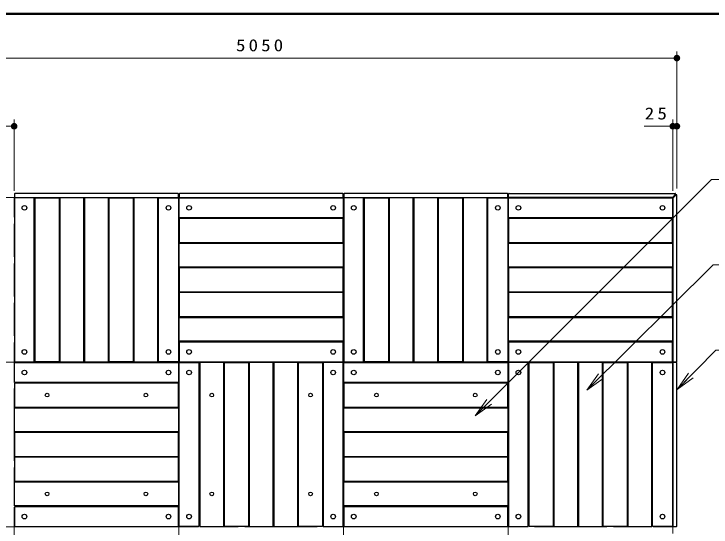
# Model space of a CAD drawing. Units: millimetres on the paper, with parts at other scales. Extents: x -385 to 15, y -594 to 267.
# Drawn here: x -328 to -222.1, y 189.1 to 267 of the extents above; entities that cross this region are included whole.
import ezdxf

# ---------------------------------------------------------------- set-up
doc = ezdxf.new("R2010")
doc.units = ezdxf.units.MM
doc.linetypes.add('USER2', pattern=[6, 3, -1, 1, -1])
doc.layers.add('1_40', color=4, linetype='Continuous', lineweight=25)
doc.layers.add('NAKAMURA図枠', color=7, linetype='Continuous', lineweight=13)
doc.styles.add('ＭＳ ゴシック', font='')
doc.styles.get('ＭＳ ゴシック').set_extended_font_data('MS Gothic')

# ---------------------------------------------------------------- blocks, each defined once
blk = doc.blocks.new('filled_dot')
at = {"color": 0, "linetype": 'Continuous', "lineweight": -2, "const_width": 1.25}
blk.add_lwpolyline([(-0.625, 0, 1), (0.625, 0, 1)], format="xyb", close=True, dxfattribs=at)

msp = doc.modelspace()

# ---------------------------------------------------------------- linework, layer by layer
at = {"layer": '1_40', "color": 7, "lineweight": 13}
for p, q in [((-227.319, 240.473), (-227.319, 261.3)), ((-353.569, 260.3), (-227.319, 260.3)), ((-327.944, 240.118), (-327.944, 250.948)), ((-227.944, 240.118), (-227.944, 250.948)), ((-352.944, 249.948), (-327.944, 249.948)), ((-232.278, 249.948), (-227.319, 249.948)), ((-241.008, 209.863), (-239.23, 212.331)), ((-241.008, 209.863), (-238.878, 211.976)), ((-227.303, 209.959), (-225.559, 212.451)), ((-227.303, 209.959), (-225.202, 212.1)), ((-224.845, 211.75), (-227.303, 209.959)), ((-238.526, 211.621), (-241.008, 209.863)), ((-257.935, 205.986), (-256.167, 208.461)), ((-257.935, 205.986), (-255.813, 208.108)), ((-255.46, 207.754), (-257.935, 205.986))]:
    msp.add_line(p, q, dxfattribs=at)
at = {"layer": '1_40', "color": 32}
for p, q in [((-327.881, 239.668), (-327.881, 239.193)), ((-303.081, 239.743), (-327.806, 239.743)), ((-303.006, 239.193), (-303.006, 239.668)), ((-302.881, 239.668), (-302.881, 239.193)), ((-278.081, 239.743), (-302.806, 239.743)), ((-278.006, 239.193), (-278.006, 239.668)), ((-277.881, 239.668), (-277.881, 239.193)), ((-253.081, 239.743), (-277.806, 239.743)), ((-253.006, 239.193), (-253.006, 239.668)), ((-252.881, 239.193), (-252.881, 239.668)), ((-252.806, 239.743), (-227.588, 239.743)), ((-227.535, 239.615), (-228.01, 239.14)), ((-227.447, 239.526), (-227.922, 239.051)), ((-227.319, 214.255), (-227.319, 239.473)), ((-327.806, 239.118), (-303.081, 239.118)), ((-302.806, 239.118), (-278.081, 239.118)), ((-277.806, 239.118), (-253.081, 239.118)), ((-228.063, 239.118), (-252.806, 239.118)), ((-227.944, 238.998), (-227.944, 214.255)), ((-227.944, 213.98), (-227.944, 189.255)), ((-227.869, 214.18), (-227.394, 214.18)), ((-227.394, 214.055), (-227.869, 214.055)), ((-227.319, 189.255), (-227.319, 213.98)), ((-227.869, 189.18), (-227.394, 189.18))]:
    msp.add_line(p, q, dxfattribs=at)
at = {"layer": '1_40', "color": 7, "linetype": 'USER2', "lineweight": 13}
for p, q in [((-327.944, 239.118), (-352.944, 239.118)), ((-302.944, 239.118), (-327.944, 239.118)), ((-327.944, 239.118), (-327.944, 214.118)), ((-327.944, 214.118), (-327.944, 239.118)), ((-302.944, 239.118), (-302.944, 214.118)), ((-277.944, 239.118), (-302.944, 239.118)), ((-302.944, 214.118), (-302.944, 239.118)), ((-252.944, 239.118), (-277.944, 239.118)), ((-277.944, 239.118), (-277.944, 214.118)), ((-277.944, 214.118), (-277.944, 239.118)), ((-252.944, 239.118), (-252.944, 214.118)), ((-227.944, 239.118), (-252.944, 239.118)), ((-252.944, 214.118), (-252.944, 239.118)), ((-227.944, 214.118), (-227.944, 239.118)), ((-327.944, 214.118), (-352.944, 214.118)), ((-352.944, 214.118), (-327.944, 214.118)), ((-327.944, 214.118), (-327.944, 189.118)), ((-302.944, 214.118), (-327.944, 214.118)), ((-327.944, 214.118), (-302.944, 214.118)), ((-327.944, 189.118), (-327.944, 214.118)), ((-327.944, 214.118), (-327.944, 189.118)), ((-302.944, 214.118), (-327.944, 214.118)), ((-302.944, 189.118), (-302.944, 214.118)), ((-277.944, 214.118), (-302.944, 214.118)), ((-302.944, 214.118), (-302.944, 189.118)), ((-302.944, 214.118), (-277.944, 214.118)), ((-302.944, 189.118), (-302.944, 214.118)), ((-277.944, 214.118), (-302.944, 214.118)), ((-302.944, 214.118), (-302.944, 189.118)), ((-277.944, 189.118), (-277.944, 214.118)), ((-277.944, 214.118), (-277.944, 189.118)), ((-252.944, 214.118), (-277.944, 214.118)), ((-277.944, 214.118), (-252.944, 214.118)), ((-277.944, 214.118), (-277.944, 189.118)), ((-252.944, 214.118), (-277.944, 214.118)), ((-277.944, 189.118), (-277.944, 214.118)), ((-252.944, 189.118), (-252.944, 214.118)), ((-252.944, 214.118), (-227.944, 214.118)), ((-227.944, 214.118), (-252.944, 214.118)), ((-252.944, 214.118), (-252.944, 189.118)), ((-252.944, 189.118), (-252.944, 214.118)), ((-227.944, 189.118), (-227.944, 214.118)), ((-327.944, 189.118), (-352.944, 189.118)), ((-352.944, 189.118), (-327.944, 189.118)), ((-302.944, 189.118), (-327.944, 189.118)), ((-327.944, 189.118), (-327.944, 164.118)), ((-327.944, 189.118), (-302.944, 189.118)), ((-327.944, 164.118), (-327.944, 189.118)), ((-327.944, 189.118), (-302.944, 189.118)), ((-302.944, 189.118), (-327.944, 189.118)), ((-327.944, 189.118), (-327.944, 164.118)), ((-302.944, 164.118), (-302.944, 189.118)), ((-302.944, 189.118), (-302.944, 164.118)), ((-277.944, 189.118), (-302.944, 189.118)), ((-302.944, 189.118), (-277.944, 189.118)), ((-302.944, 164.118), (-302.944, 189.118)), ((-277.944, 189.118), (-302.944, 189.118)), ((-302.944, 189.118), (-302.944, 164.118)), ((-302.944, 189.118), (-277.944, 189.118)), ((-277.944, 164.118), (-277.944, 189.118)), ((-252.944, 189.118), (-277.944, 189.118)), ((-277.944, 189.118), (-277.944, 164.118)), ((-277.944, 189.118), (-252.944, 189.118)), ((-277.944, 164.118), (-277.944, 189.118)), ((-277.944, 189.118), (-252.944, 189.118)), ((-252.944, 189.118), (-277.944, 189.118)), ((-277.944, 189.118), (-277.944, 164.118)), ((-252.944, 164.118), (-252.944, 189.118)), ((-252.944, 189.118), (-227.944, 189.118)), ((-252.944, 189.118), (-252.944, 164.118)), ((-227.944, 189.118), (-252.944, 189.118)), ((-252.944, 164.118), (-252.944, 189.118)), ((-227.944, 164.118), (-227.944, 189.118))]:
    msp.add_line(p, q, dxfattribs=at)
at = {"layer": '1_40', "color": 7, "lineweight": 13}
for points in [[(-257.935, 205.986), (-222.046, 241.875), (-176.406, 241.875)], [(-241.008, 209.863), (-221.832, 228.889), (-173.193, 228.889)], [(-227.303, 209.959), (-221.42, 215.956), (-188.056, 215.956)]]:
    msp.add_lwpolyline(points, dxfattribs=at)
at = {"layer": '1_40', "color": 40}
for points in [[(-324.881, 214.18), (-324.881, 239.055), (-327.881, 239.055), (-327.881, 214.18)], [(-321.131, 214.18), (-324.756, 214.18), (-324.756, 239.055), (-321.131, 239.055)], [(-317.381, 214.18), (-317.381, 239.055), (-321.006, 239.055), (-321.006, 214.18)], [(-317.256, 214.18), (-313.631, 214.18), (-313.631, 239.055), (-317.256, 239.055)], [(-313.506, 214.18), (-313.506, 239.055), (-309.881, 239.055), (-309.881, 214.18)], [(-309.756, 214.18), (-306.131, 214.18), (-306.131, 239.055), (-309.756, 239.055)], [(-306.006, 214.18), (-306.006, 239.055), (-303.006, 239.055), (-303.006, 214.18)], [(-278.006, 236.055), (-302.881, 236.055), (-302.881, 239.055), (-278.006, 239.055)], [(-274.881, 214.18), (-274.881, 239.055), (-277.881, 239.055), (-277.881, 214.18)], [(-271.131, 214.18), (-274.756, 214.18), (-274.756, 239.055), (-271.131, 239.055)], [(-267.381, 214.18), (-267.381, 239.055), (-271.006, 239.055), (-271.006, 214.18)], [(-267.256, 214.18), (-263.631, 214.18), (-263.631, 239.055), (-267.256, 239.055)], [(-263.506, 214.18), (-263.506, 239.055), (-259.881, 239.055), (-259.881, 214.18)], [(-259.756, 214.18), (-256.131, 214.18), (-256.131, 239.055), (-259.756, 239.055)], [(-256.006, 214.18), (-256.006, 239.055), (-253.006, 239.055), (-253.006, 214.18)], [(-228.006, 236.055), (-252.881, 236.055), (-252.881, 239.055), (-228.006, 239.055)], [(-278.006, 232.305), (-278.006, 235.93), (-302.881, 235.93), (-302.881, 232.305)], [(-228.006, 232.305), (-228.006, 235.93), (-252.881, 235.93), (-252.881, 232.305)], [(-278.006, 228.555), (-302.881, 228.555), (-302.881, 232.18), (-278.006, 232.18)], [(-228.006, 228.555), (-252.881, 228.555), (-252.881, 232.18), (-228.006, 232.18)], [(-278.006, 224.805), (-278.006, 228.43), (-302.881, 228.43), (-302.881, 224.805)], [(-228.006, 224.805), (-228.006, 228.43), (-252.881, 228.43), (-252.881, 224.805)], [(-278.006, 224.68), (-302.881, 224.68), (-302.881, 221.055), (-278.006, 221.055)], [(-228.006, 224.68), (-252.881, 224.68), (-252.881, 221.055), (-228.006, 221.055)], [(-278.006, 220.93), (-278.006, 217.305), (-302.881, 217.305), (-302.881, 220.93)], [(-228.006, 220.93), (-228.006, 217.305), (-252.881, 217.305), (-252.881, 220.93)], [(-278.006, 217.18), (-302.881, 217.18), (-302.881, 214.18), (-278.006, 214.18)], [(-228.006, 217.18), (-252.881, 217.18), (-252.881, 214.18), (-228.006, 214.18)], [(-303.006, 211.055), (-327.881, 211.055), (-327.881, 214.055), (-303.006, 214.055)], [(-299.881, 214.055), (-299.881, 189.18), (-302.881, 189.18), (-302.881, 214.055)], [(-296.131, 214.055), (-299.756, 214.055), (-299.756, 189.18), (-296.131, 189.18)], [(-292.381, 214.055), (-292.381, 189.18), (-296.006, 189.18), (-296.006, 214.055)], [(-288.631, 214.055), (-292.256, 214.055), (-292.256, 189.18), (-288.631, 189.18)], [(-288.506, 214.055), (-288.506, 189.18), (-284.881, 189.18), (-284.881, 214.055)], [(-284.756, 214.055), (-281.131, 214.055), (-281.131, 189.18), (-284.756, 189.18)], [(-281.006, 214.055), (-281.006, 189.18), (-278.006, 189.18), (-278.006, 214.055)], [(-253.006, 211.055), (-277.881, 211.055), (-277.881, 214.055), (-253.006, 214.055)], [(-249.881, 189.18), (-249.881, 214.055), (-252.881, 214.055), (-252.881, 189.18)], [(-246.131, 189.18), (-249.756, 189.18), (-249.756, 214.055), (-246.131, 214.055)], [(-242.381, 189.18), (-242.381, 214.055), (-246.006, 214.055), (-246.006, 189.18)], [(-242.256, 189.18), (-238.631, 189.18), (-238.631, 214.055), (-242.256, 214.055)], [(-238.506, 189.18), (-238.506, 214.055), (-234.881, 214.055), (-234.881, 189.18)], [(-234.756, 189.18), (-231.131, 189.18), (-231.131, 214.055), (-234.756, 214.055)], [(-231.006, 189.18), (-231.006, 214.055), (-228.006, 214.055), (-228.006, 189.18)], [(-303.006, 207.305), (-303.006, 210.93), (-327.881, 210.93), (-327.881, 207.305)], [(-253.006, 207.305), (-253.006, 210.93), (-277.881, 210.93), (-277.881, 207.305)], [(-303.006, 203.555), (-327.881, 203.555), (-327.881, 207.18), (-303.006, 207.18)], [(-253.006, 203.555), (-277.881, 203.555), (-277.881, 207.18), (-253.006, 207.18)], [(-303.006, 199.805), (-303.006, 203.43), (-327.881, 203.43), (-327.881, 199.805)], [(-253.006, 199.805), (-253.006, 203.43), (-277.881, 203.43), (-277.881, 199.805)], [(-303.006, 199.68), (-327.881, 199.68), (-327.881, 196.055), (-303.006, 196.055)], [(-253.006, 199.68), (-277.881, 199.68), (-277.881, 196.055), (-253.006, 196.055)], [(-303.006, 195.93), (-303.006, 192.305), (-327.881, 192.305), (-327.881, 195.93)], [(-253.006, 195.93), (-253.006, 192.305), (-277.881, 192.305), (-277.881, 195.93)], [(-303.006, 192.18), (-327.881, 192.18), (-327.881, 189.18), (-303.006, 189.18)], [(-253.006, 192.18), (-277.881, 192.18), (-277.881, 189.18), (-253.006, 189.18)]]:
    msp.add_lwpolyline(points, close=True, dxfattribs=at)
for centre in [(-326.381, 237.555), (-304.506, 237.555), (-301.381, 237.555), (-279.506, 237.555), (-276.381, 237.555), (-254.506, 237.555), (-251.381, 237.555), (-229.506, 237.555), (-326.381, 215.68), (-304.506, 215.68), (-301.381, 215.68), (-279.506, 215.68), (-276.381, 215.68), (-254.506, 215.68), (-251.381, 215.68), (-229.506, 215.68), (-326.381, 212.555), (-304.506, 212.555), (-301.381, 212.555), (-279.506, 212.555), (-276.381, 212.555), (-254.506, 212.555), (-251.381, 212.555), (-229.506, 212.555), (-326.381, 190.68), (-304.506, 190.68), (-301.381, 190.68), (-279.506, 190.68), (-276.381, 190.68), (-254.506, 190.68), (-251.381, 190.68), (-229.506, 190.68)]:
    msp.add_circle(centre, 0.35, dxfattribs=at)
at = {"layer": '1_40', "color": 7}
for centre in [(-322.944, 209.118), (-307.944, 209.118), (-297.944, 209.118), (-282.944, 209.118), (-272.944, 209.118), (-257.944, 209.118), (-322.944, 194.118), (-307.944, 194.118), (-297.944, 194.118), (-282.944, 194.118), (-272.944, 194.118), (-257.944, 194.118)]:
    msp.add_circle(centre, 0.275, dxfattribs=at)
at = {"layer": '1_40', "color": 32}
for centre, start, end in [((-327.806, 239.668), 90, 180), ((-303.081, 239.668), 0, 90), ((-302.806, 239.668), 90, 180), ((-278.081, 239.668), 0, 90), ((-277.806, 239.668), 90, 180), ((-253.081, 239.668), 0, 90), ((-252.806, 239.668), 90, 180), ((-227.588, 239.668), 315, 90), ((-227.394, 239.473), 0, 135), ((-327.806, 239.193), 180, 270), ((-303.081, 239.193), 270, 0), ((-302.806, 239.193), 180, 270), ((-278.081, 239.193), 270, 0), ((-277.806, 239.193), 180, 270), ((-253.081, 239.193), 270, 0), ((-252.806, 239.193), 180, 270), ((-228.063, 239.193), 270, 315), ((-227.869, 238.998), 135, 180), ((-227.869, 214.255), 180, 270), ((-227.869, 213.98), 90, 180), ((-227.394, 214.255), 270, 0), ((-227.394, 213.98), 0, 90), ((-227.869, 189.255), 180, 270), ((-227.394, 189.255), 270, 0)]:
    msp.add_arc(centre, 0.075, start, end, dxfattribs=at)
at = {"layer": 'NAKAMURA図枠', "lineweight": 50}
msp.add_line((0, 267), (-385, 267), dxfattribs=at)

# ---------------------------------------------------------------- block references
at = {"layer": '1_40', "color": 7, "lineweight": 13, "xscale": 0.4, "yscale": 0.4, "rotation": 180}
for p in [(-227.319, 260.3), (-327.944, 249.948), (-227.319, 249.948)]:
    msp.add_blockref('filled_dot', p, dxfattribs=at)
at = {"layer": '1_40', "color": 7, "lineweight": 13, "xscale": 0.4, "yscale": 0.4}
msp.add_blockref('filled_dot', (-227.944, 249.948), dxfattribs=at)

# ---------------------------------------------------------------- texts
at = {"layer": '1_40', "color": 7, "char_height": 1.833, "attachment_point": 8, "style": 'ＭＳ ゴシック'}
for s, insert in [('\\T1.33;\\W1.15;5050', (-290.444, 261.3)), ('\\T1.34;\\W1.15;25', (-230.278, 250.948))]:
    msp.add_mtext(s, dxfattribs=dict(at, insert=insert))

doc.saveas('drawing.dxf')
